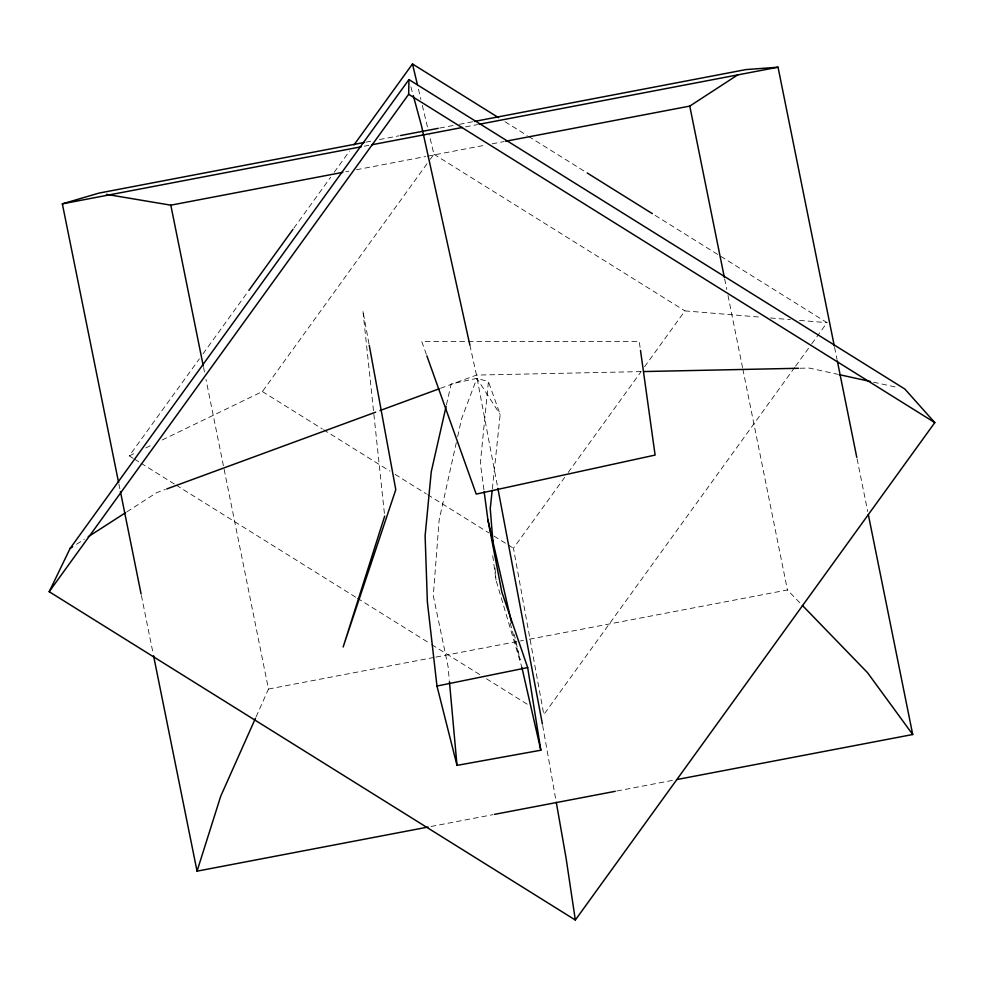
<?xml version="1.0" encoding="UTF-8"?>
<svg xmlns="http://www.w3.org/2000/svg" width="984" height="984" viewBox="0 0 984 984"><rect width="100%" height="100%" fill="white"/><g stroke="black" fill="none" stroke-linecap="round" stroke-linejoin="round"><path stroke-width="0.74" stroke-dasharray="4.92 3.69" d="M446.453 404.818L451.176 383.969L476.871 378.323L488.421 381.62L480.352 463.083L484.005 490.426M492.332 488.9L500.167 414.535L488.421 381.62M456.33 442.566L439.135 520.13L433.292 595.664L448.064 666.525L449.294 680.215M457.646 436.601L461.619 418.692L476.871 378.323L500.167 414.535M256.086 716.881L268.484 689.046L206 379.492M133.184 458.323L129.273 455.875L199.395 358.84M202.999 353.859L247.956 291.645M293.81 228.202L330.673 177.194M334.265 172.212L349.554 151.056M162.212 439.971L262.396 391.558L429.43 160.441M430.328 159.199L433.919 154.23L429.356 134.993M794.666 367.45L543.808 714.569L513.451 548.223L564.631 477.4M568.223 472.431L640.965 371.78M644.557 366.811L684.962 310.882L759.82 317.094M795.564 366.208L810.853 345.064M811.751 343.81L827.04 322.666L653.659 214.463M76.567 544.275L84.316 539.281M126.961 511.791L156.69 492.64L165.337 489.466M129.273 455.875L136.136 452.566M145.743 447.929L152.606 444.608M440.475 388.323L476.49 375.088L642.109 371.583M365.863 142.151L373.403 140.712M379.443 139.556L399.037 135.817M439.75 128.043L453.317 125.46M459.356 124.304L472.923 121.709M364.326 146.198L368.852 145.325M465.493 126.875L477.572 124.574M345.814 171.769L348.828 171.191M356.368 169.752L425.764 156.505M427.277 156.21L486.108 144.98M492.148 143.836L504.214 141.524M268.484 689.046L434.436 657.361M435.937 657.078L518.912 641.236M520.413 640.953L523.439 640.375M529.466 639.219L787.434 589.969L800.25 603.217M431.078 826.474L492.984 814.654M616.796 791.013L674.163 780.066M800.066 368.25L809.266 368.053L837.655 374.289M770.509 317.98L790.373 319.628M799.537 320.39L827.04 322.666M873.497 382.173L897.408 387.425M505.05 121.733L527.203 135.558M528.506 136.37L585.874 172.163M433.919 154.23L684.962 310.882M262.396 391.558L322.235 428.901M323.539 429.713L389.873 471.115M395.076 474.362L426.293 493.845M427.597 494.657L488.728 532.799M493.931 536.046L506.944 544.164M508.248 544.976L513.451 548.223M134.488 459.134L139.691 462.394M140.995 463.206L174.894 484.349M176.197 485.161L356.097 597.436M357.401 598.247L430.402 643.794M431.705 644.618L481.238 675.528M486.453 678.775L529.478 705.626M426.367 354.437L421.742 341.473L639.231 341.362L640.289 348.939M492.738 555.751L495.985 580.056L521.852 667.312M410.906 86.85L412.886 94.12M510.204 623.057L520.155 659.907L514.324 634.619M418.458 89.126L420.918 99.482M422.321 105.399L427.597 127.588M469.872 345.089L476.49 375.088L497.596 486.859M834.58 347.389L837.015 359.443M857.089 458.851L867.728 511.582M724.642 278.915L726.77 289.431M727.988 295.446L742.539 367.573M742.846 369.074L787.434 589.969M203.577 367.475L204.487 371.977M118.904 484.03L120.122 490.057M141.401 595.492L152.963 652.736M542.676 725.515L556.009 800.767M368.975 343.834L362.899 310.76L384.683 516.12M495.001 567.903L495.985 580.056"/><path stroke-width="1.48" d="M49.2 591.704L408.668 94.292L408.938 79.581L904.874 389.061L934.8 422.616L575.332 920.028L49.2 591.704L70.098 548.445L408.938 79.581M492.172 490.413L490.253 508.63L493.181 545.099M446.109 406.306L431.25 471.803L425.113 535.837L427.376 602.011L436.97 686.045L457.007 765.38L540.831 750.226L527.682 667.582L501.84 592.097L487.941 520.044L484.14 491.569M428.052 827.052L197.046 871.16L220.723 796.216L255.459 718.283M384.683 516.12L343.145 647.017L395.789 489.7L369.258 345.347M248.854 290.403L292.912 229.444M354.043 144.845L412.493 63.972L498.531 117.662M505.727 141.241L689.772 106.1L738.184 74.587M70.098 548.445L72.681 546.772M88.191 536.784L125.669 512.627M166.776 488.937L375.654 412.161M379.972 410.562L439.036 388.852M118.597 482.517L62.349 203.848L98.99 193.098L364.363 142.434M436.97 686.045L527.682 667.582M400.549 135.534L438.237 128.338M474.423 121.426L745.823 69.606L778.036 67.207L834.284 345.876M62.349 203.848L361.3 146.776M371.878 144.759L462.468 127.453M479.073 124.291L778.036 67.207M106.469 194.365L170.822 205.176L342.801 172.348M494.497 814.371L615.283 791.308M677.189 779.488L912.721 734.519L868.331 514.595M643.647 371.558L798.528 368.274M839.143 374.621L870.52 381.509M587.177 172.975L652.355 213.651M408.668 94.292L934.8 422.616M802.39 605.418L867.568 672.724L912.721 734.519M426.884 355.876L476.219 494.103L655.11 455.075L640.51 350.452M413.28 95.571L421.57 126.112L469.872 345.089M412.493 63.972L417.413 84.685M487.941 520.044L511.582 622.712M521.852 667.312L540.831 750.226M837.322 360.943L856.781 457.351M689.772 106.1L724.347 277.414M170.822 205.176L203.27 365.962M120.429 491.557L141.106 593.992M153.565 655.75L197.046 871.16M497.879 488.372L542.393 724.003M556.268 802.268L566.046 857.925L575.332 920.028M449.442 681.727L457.007 765.38"/></g></svg>
